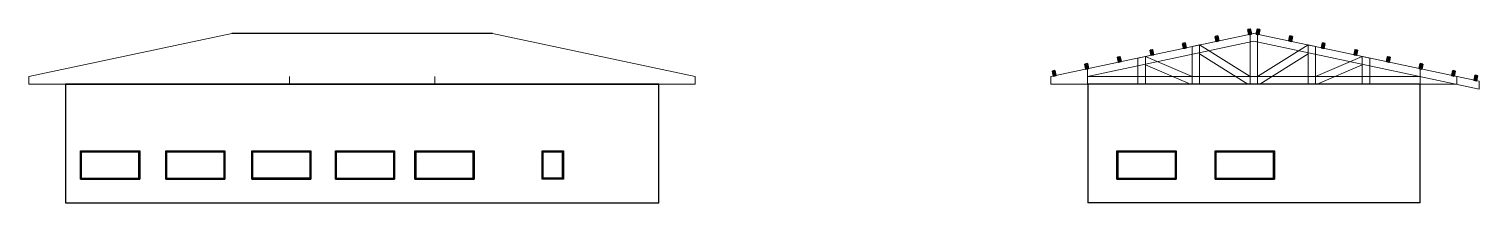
# Model space of a CAD drawing. Header units: millimetres. Extents: x 114 to 1075, y 58 to 426.
# Drawn here: x 646.3 to 707.4, y 180.3 to 187.6 of the extents above; entities that cross this region are included whole.
import ezdxf

# ---------------------------------------------------------------- set-up
doc = ezdxf.new("R2010")
doc.units = ezdxf.units.MM
for name, color, linetype in [('012', 8, 'Continuous'), ('04', 2, 'Continuous'), ('infissi', 7, 'Continuous')]:
    doc.layers.add(name, color=color, linetype=linetype)
doc.layers.add('06', color=6, linetype='Continuous', lineweight=35)
doc.layers.add('EST_ACHURADOS', color=142, linetype='Continuous', lineweight=5)

# ---------------------------------------------------------------- blocks, each defined once
blk = doc.blocks.new('A$C5A5C21E0')
at = {"layer": '012', "ltscale": 0.1}
for p, q in [((0, 10), (5, 0)), ((5, 10), (0, 0))]:
    blk.add_line(p, q, dxfattribs=at)
at = {"layer": '06', "ltscale": 0.1}
blk.add_lwpolyline([(0, 10), (0, 0), (5, 0), (5, 10)], close=True, dxfattribs=at)

msp = doc.modelspace()

# ---------------------------------------------------------------- linework, layer by layer
at = {"layer": 'EST_ACHURADOS', "ltscale": 0.1}
for p, q in [((646.257, 185.615), (654.81, 187.428)), ((665.791, 187.428), (674.343, 185.615)), ((689.331, 185.615), (697.883, 187.428)), ((690.873, 185.615), (697.883, 187.101)), ((697.883, 187.428), (707.375, 185.416)), ((697.883, 187.101), (707.375, 185.089)), ((695.28, 185.615), (693.317, 186.46)), ((697.723, 185.615), (695.6, 186.944)), ((697.632, 185.295), (695.6, 186.567)), ((698.043, 185.615), (700.167, 186.944)), ((698.135, 185.295), (700.167, 186.567)), ((700.487, 185.615), (702.45, 186.46)), ((690.873, 185.295), (690.873, 185.942)), ((695.214, 185.295), (693.317, 186.112)), ((700.553, 185.295), (702.45, 186.112)), ((704.893, 185.295), (704.893, 185.942)), ((707.375, 185.416), (707.375, 185.089))]:
    msp.add_line(p, q, dxfattribs=at)
for points in [[(697.723, 187.394), (697.723, 185.295), (698.043, 185.295), (698.043, 187.394)], [(646.257, 185.615), (646.257, 185.295), (663.363, 185.295), (663.363, 185.615)], [(657.238, 185.615), (657.238, 185.295), (674.343, 185.295), (674.343, 185.615)], [(689.331, 185.615), (689.331, 185.295), (706.436, 185.295), (706.436, 185.615)], [(704.893, 185.615), (690.873, 185.615)]]:
    msp.add_lwpolyline(points, dxfattribs=at)
for points in [[(693.317, 186.46), (693.317, 185.295), (692.997, 185.295), (692.997, 186.392)], [(695.6, 186.944), (695.6, 185.295), (695.28, 185.295), (695.28, 186.876)], [(700.167, 186.944), (700.167, 185.295), (700.487, 185.295), (700.487, 186.876)], [(702.45, 186.46), (702.45, 185.295), (702.77, 185.295), (702.77, 186.392)]]:
    msp.add_lwpolyline(points, close=True, dxfattribs=at)
at = {"layer": 'infissi', "color": 146, "lineweight": -3, "true_color": 0x105689}
msp.add_line((665.791, 187.428), (654.81, 187.428), dxfattribs=at)
at = {"layer": 'infissi', "lineweight": -3}
for p, q in [((647.8, 185.295), (647.8, 180.295)), ((647.8, 185.295), (672.8, 185.295)), ((672.801, 185.295), (647.8, 185.295)), ((672.801, 180.295), (672.801, 185.295)), ((704.883, 185.295), (690.883, 185.295)), ((704.893, 185.295), (690.893, 185.295)), ((690.893, 185.295), (690.893, 180.295)), ((704.893, 180.295), (704.893, 185.295)), ((648.425, 181.295), (648.425, 182.495)), ((648.425, 182.495), (650.925, 182.495)), ((648.475, 181.345), (648.475, 182.445)), ((648.475, 182.445), (650.875, 182.445)), ((650.875, 182.445), (650.875, 181.345)), ((650.925, 182.495), (650.925, 181.295)), ((652.018, 181.295), (652.018, 182.495)), ((652.018, 182.495), (654.518, 182.495)), ((652.068, 181.345), (652.068, 182.445)), ((652.068, 182.445), (654.468, 182.445)), ((654.468, 182.445), (654.468, 181.345)), ((654.518, 182.495), (654.518, 181.295)), ((655.643, 181.295), (655.643, 182.495)), ((655.643, 182.495), (658.143, 182.495)), ((655.693, 181.345), (655.693, 182.445)), ((655.693, 182.445), (658.093, 182.445)), ((658.093, 182.445), (658.093, 181.345)), ((658.143, 182.495), (658.143, 181.295)), ((659.17, 181.295), (659.17, 182.495)), ((659.17, 182.495), (661.67, 182.495)), ((659.22, 181.345), (659.22, 182.445)), ((659.22, 182.445), (661.62, 182.445)), ((661.62, 182.445), (661.62, 181.345)), ((661.67, 182.495), (661.67, 181.295)), ((662.521, 181.295), (662.521, 182.495)), ((662.521, 182.495), (665.021, 182.495)), ((662.571, 181.345), (662.571, 182.445)), ((662.571, 182.445), (664.971, 182.445)), ((664.971, 182.445), (664.971, 181.345)), ((665.021, 182.495), (665.021, 181.295)), ((667.882, 181.295), (667.882, 182.495)), ((667.882, 182.495), (668.782, 182.495)), ((667.882, 182.445), (668.782, 182.445)), ((667.932, 181.295), (667.932, 182.495)), ((668.732, 182.495), (668.732, 181.295)), ((668.782, 182.495), (668.782, 181.295)), ((692.112, 181.295), (692.112, 182.495)), ((692.112, 182.495), (694.612, 182.495)), ((692.162, 181.345), (692.162, 182.445)), ((692.162, 182.445), (694.562, 182.445)), ((694.562, 182.445), (694.562, 181.345)), ((694.612, 182.495), (694.612, 181.295)), ((696.25, 181.295), (696.25, 182.495)), ((696.25, 182.495), (698.75, 182.495)), ((696.3, 181.345), (696.3, 182.445)), ((696.3, 182.445), (698.7, 182.445)), ((698.7, 182.445), (698.7, 181.345)), ((698.75, 182.495), (698.75, 181.295)), ((648.425, 181.295), (650.925, 181.295)), ((650.925, 181.295), (648.425, 181.295)), ((648.425, 181.295), (650.925, 181.295)), ((648.475, 181.345), (650.875, 181.345)), ((652.018, 181.295), (654.518, 181.295)), ((654.518, 181.295), (652.018, 181.295)), ((652.018, 181.295), (654.518, 181.295)), ((652.068, 181.345), (654.468, 181.345)), ((658.143, 181.345), (655.643, 181.345)), ((655.643, 181.295), (658.143, 181.295)), ((658.143, 181.295), (655.643, 181.295)), ((658.143, 181.295), (655.643, 181.295)), ((655.643, 181.295), (658.143, 181.295)), ((655.693, 181.345), (658.093, 181.345)), ((659.17, 181.295), (661.67, 181.295)), ((661.67, 181.295), (659.17, 181.295)), ((659.17, 181.295), (661.67, 181.295)), ((659.22, 181.345), (661.62, 181.345)), ((662.521, 181.295), (665.021, 181.295)), ((665.021, 181.295), (662.521, 181.295)), ((662.521, 181.295), (665.021, 181.295)), ((662.571, 181.345), (664.971, 181.345)), ((668.782, 181.345), (667.882, 181.345)), ((668.782, 181.295), (667.882, 181.295)), ((694.612, 181.295), (692.112, 181.295)), ((694.612, 181.295), (692.112, 181.295)), ((692.112, 181.295), (694.612, 181.295)), ((692.112, 181.295), (694.612, 181.295)), ((692.112, 181.295), (694.612, 181.295)), ((692.162, 181.345), (694.562, 181.345)), ((692.162, 181.345), (694.562, 181.345)), ((698.75, 181.295), (696.25, 181.295)), ((698.75, 181.295), (696.25, 181.295)), ((696.25, 181.295), (698.75, 181.295)), ((696.25, 181.295), (698.75, 181.295)), ((696.25, 181.295), (698.75, 181.295)), ((696.3, 181.345), (698.7, 181.345)), ((696.3, 181.345), (698.7, 181.345)), ((647.8, 180.295), (672.801, 180.295)), ((704.893, 180.295), (690.893, 180.295))]:
    msp.add_line(p, q, dxfattribs=at)

# ---------------------------------------------------------------- block references
at = {"layer": '04', "ltscale": 0.1, "yscale": 0.02132856127738526, "zscale": 0.02132856127738526}
for p, xscale, rotation in [((694.928, 186.802), 0.02132856127738526, 11.9678455222569), ((696.301, 187.093), 0.02132856127738526, 11.9678455222569), ((697.675, 187.384), 0.02132856127738526, 11.9678455222569), ((698.092, 187.384), -0.02132856127738526, 348.0321544777431), ((699.465, 187.093), -0.02132856127738526, 348.0321544777431), ((700.839, 186.802), -0.02132856127738526, 348.0321544777431), ((692.182, 186.22), 0.02132856127738526, 11.9678455222569), ((693.555, 186.511), 0.02132856127738526, 11.9678455222569), ((702.212, 186.511), -0.02132856127738526, 348.0321544777431), ((703.585, 186.22), -0.02132856127738526, 348.0321544777431), ((689.435, 185.637), 0.02132856127738526, 11.9678455222569), ((690.808, 185.929), 0.02132856127738526, 11.9678455222569), ((704.959, 185.929), -0.02132856127738526, 348.0321544777431), ((706.332, 185.637), -0.02132856127738526, 348.0321544777431), ((707.27, 185.438), -0.02132856127738526, 348.0321544777431)]:
    msp.add_blockref('A$C5A5C21E0', p, dxfattribs=dict(at, xscale=xscale, rotation=rotation))

doc.saveas('drawing.dxf')
